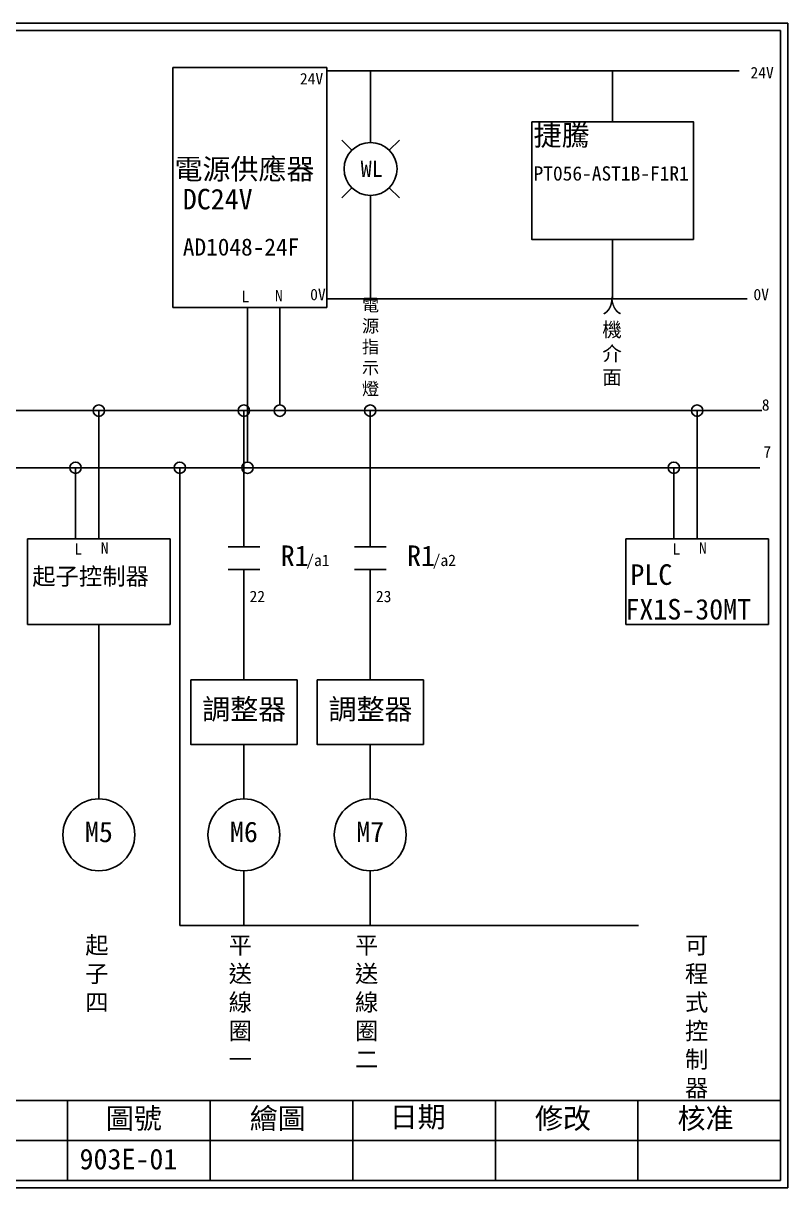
# Model space of a CAD drawing. Extents: x 10 to 297, y 3 to 207.
# Drawn here: x 163 to 297, y 3 to 207 of the extents above; entities that cross this region are included whole.
import ezdxf
from ezdxf.enums import TextEntityAlignment as Align

# ---------------------------------------------------------------- set-up
doc = ezdxf.new("R2010")
doc.units = 0
doc.layers.get('0').update_dxf_attribs({"linetype": 'CONTINUOUS'})
doc.layers.add('圖框層', color=7, linetype='CONTINUOUS')
doc.layers.add('標尺寸層', color=3, linetype='CONTINUOUS')
doc.styles.add('CNS', font='romanc.shx', dxfattribs={"bigfont": 'chineset.shx'})
doc.styles.add('STSL', font='kaiu.ttf')

msp = doc.modelspace()

# ---------------------------------------------------------------- linework, layer by layer
for p, q in [((216.19, 199.2), (189.19, 199.2)), ((189.19, 199.2), (189.19, 157.2)), ((216.19, 157.2), (216.19, 199.2)), ((288.5, 198.67), (216.19, 198.67)), ((223.88, 189.99), (223.88, 198.67)), ((223.88, 186.09), (223.88, 189.99)), ((220.6, 184.73), (218.83, 186.5)), ((227.16, 184.73), (228.93, 186.5)), ((220.6, 178.17), (218.83, 176.4)), ((227.16, 178.17), (228.93, 176.4)), ((223.88, 176.81), (223.88, 172.86)), ((223.88, 172.86), (223.88, 158.72)), ((189.19, 157.2), (212.19, 157.2)), ((202.3, 157.2), (202.3, 130.12)), ((207.97, 157.2), (207.97, 140.12)), ((212.19, 157.2), (216.19, 157.2)), ((289.9, 158.72), (216.19, 158.72)), ((81.04, 139.12), (292.46, 139.12)), ((176.25, 116.64), (176.25, 139.12)), ((201.67, 115.27), (201.67, 139.12)), ((223.82, 115.27), (223.82, 139.12)), ((281.11, 116.64), (281.11, 139.12)), ((81.04, 129.12), (292.09, 129.12)), ((163.75, 116.64), (188.75, 116.64)), ((163.75, 101.64), (163.75, 116.64)), ((188.75, 116.64), (188.75, 101.64)), ((268.61, 116.64), (293.61, 116.64)), ((268.61, 101.64), (268.61, 116.64)), ((293.61, 116.64), (293.61, 101.64)), ((201.67, 111.3), (201.67, 91.96)), ((223.82, 111.3), (223.82, 91.96)), ((188.75, 101.64), (163.75, 101.64)), ((293.61, 101.64), (268.61, 101.64)), ((201.67, 71.11), (201.67, 80.64)), ((223.82, 71.11), (223.82, 80.64)), ((201.67, 58.51), (201.67, 48.91)), ((223.82, 58.51), (223.82, 48.91))]:
    msp.add_line(p, q)
for points in [[(192.35, 91.96), (211, 91.96), (211, 80.64), (192.35, 80.64)], [(214.49, 91.96), (233.15, 91.96), (233.15, 80.64), (214.49, 80.64)]]:
    msp.add_lwpolyline(points, close=True)
for centre, radius in [((223.88, 181.45), 4.64), ((207.97, 139.12), 1), ((202.3, 129.12), 1), ((176.25, 64.81), 6.3), ((201.67, 64.81), 6.3), ((223.82, 64.81), 6.3)]:
    msp.add_circle(centre, radius)
at = {"layer": '圖框層', "color": 7}
for p, q in [((297, 206.97), (10, 206.97)), ((297, 3), (297, 206.97)), ((295.75, 205.72), (11.25, 205.72)), ((295.75, 4.25), (295.75, 205.72)), ((11.25, 18.25), (295.75, 18.25)), ((170.75, 4.25), (170.75, 18.25)), ((195.75, 4.25), (195.75, 18.25)), ((220.75, 4.25), (220.75, 18.25)), ((245.75, 4.25), (245.75, 18.25)), ((270.75, 4.25), (270.75, 18.25)), ((145.75, 11.25), (295.75, 11.25)), ((11.25, 4.25), (295.75, 4.25)), ((10, 3), (297, 3))]:
    msp.add_line(p, q, dxfattribs=at)
at = {"layer": '標尺寸層', "color": 7}
for p, q in [((266.3, 189.73), (266.3, 198.67)), ((266.3, 169.12), (266.3, 158.72)), ((172.17, 129.15), (172.17, 116.64)), ((190.43, 48.91), (190.43, 129.12)), ((277.03, 129.15), (277.03, 116.64)), ((198.89, 115.27), (204.46, 115.27)), ((221.04, 115.27), (226.61, 115.27)), ((198.89, 111.3), (204.46, 111.3)), ((221.04, 111.3), (226.61, 111.3)), ((176.25, 101.64), (176.25, 71.11)), ((270.85, 48.91), (190.43, 48.91))]:
    msp.add_line(p, q, dxfattribs=at)
msp.add_lwpolyline([(252.14, 189.73), (280.46, 189.73), (280.46, 169.12), (252.14, 169.12)], close=True, dxfattribs=at)
for centre in [(176.25, 139.12), (201.67, 139.12), (223.82, 139.12), (281.11, 139.12), (172.17, 129.12), (190.43, 129.12), (277.03, 129.12)]:
    msp.add_circle(centre, 1, dxfattribs=at)

# ---------------------------------------------------------------- texts
at = {"color": 7}
msp.add_text('WL', height=2.856, dxfattribs=at).set_placement((224.08, 181.5), align=Align.MIDDLE_CENTER)
at = {"layer": '圖框層', "color": 4, "style": 'STSL'}
for s, height, p in [('24V', 2, (211.49, 196.26)), ('24V', 2, (290.47, 197.32)), ('捷騰', 3.6, (252.45, 185.56)), ('電源供應器', 3.6, (189.5, 179.63)), ('PT056-AST1B-F1R1', 2.5, (252.45, 179.42)), ('DC24V', 3.6, (190.96, 174.37)), ('AD1048-24F', 3, (190.97, 166.28)), ('L', 2, (201.25, 158.11)), ('N', 2, (207.12, 158.26)), ('0V', 2, (213.29, 158.46)), ('0V', 2, (290.99, 158.46)), ('8', 2, (292.46, 139.12)), ('7', 2, (292.73, 130.9)), ('L', 2, (171.95, 113.88)), ('N', 2, (176.59, 114.06)), ('R1', 3.6, (208.12, 111.9)), ('R1', 3.6, (230.27, 111.9)), ('L', 2, (276.8, 113.88)), ('N', 2, (281.44, 114.06)), ('/a1', 2, (212.61, 111.9)), ('/a2', 2, (234.76, 111.9)), ('PLC', 3.6, (269.42, 108.6)), ('起子控制器', 3, (164.57, 108.6)), ('22', 2, (202.66, 105.57)), ('23', 2, (224.81, 105.57)), ('FX1S-30MT', 3.6, (268.54, 102.53)), ('調整器', 3.6, (194.36, 85.02)), ('調整器', 3.6, (216.51, 85.02)), ('M5', 3.6, (173.81, 63.53)), ('M6', 3.6, (199.23, 63.53)), ('M7', 3.6, (221.38, 63.53)), ('圖號', 3.6, (177.47, 13.34)), ('繪圖', 3.6, (202.69, 13.34)), ('日期', 3.6, (227.22, 13.59)), ('修改', 3.6, (252.69, 13.34)), ('核准', 3.6, (277.69, 13.34)), ('903E-01', 3.6, (172.86, 6.22))]:
    msp.add_text(s, height=height, dxfattribs=at).set_placement(p)
at = {"layer": '標尺寸層', "color": 7, "attachment_point": 1, "style": 'CNS'}
for s, insert, char_height, width in [('{\\fDFKai-SB|b0|i0|c136|p65;電\\P源指示燈}', (222.37, 158.72), 2.2, 3.458), ('{\\fDFKai-SB|b0|i0|c136|p65;人機介面}', (264.5, 158.72), 2.5, 4.1392), ('{\\fDFKai-SB|b0|i0|c136|p65;起子四}', (173.86, 46.99), 3, 5.4243), ('{\\fDFKai-SB|b0|i0|c136|p65;平送線圈一}', (199, 46.99), 3, 5.4243), ('{\\fDFKai-SB|b0|i0|c136|p65;平送線圈二}', (221.14, 46.99), 3, 5.4243), ('{\\fDFKai-SB|b0|i0|c136|p65;可程式控制器}', (278.99, 46.99), 3, 5.4243)]:
    msp.add_mtext(s, dxfattribs=dict(at, insert=insert, char_height=char_height, width=width))

doc.saveas('drawing.dxf')
